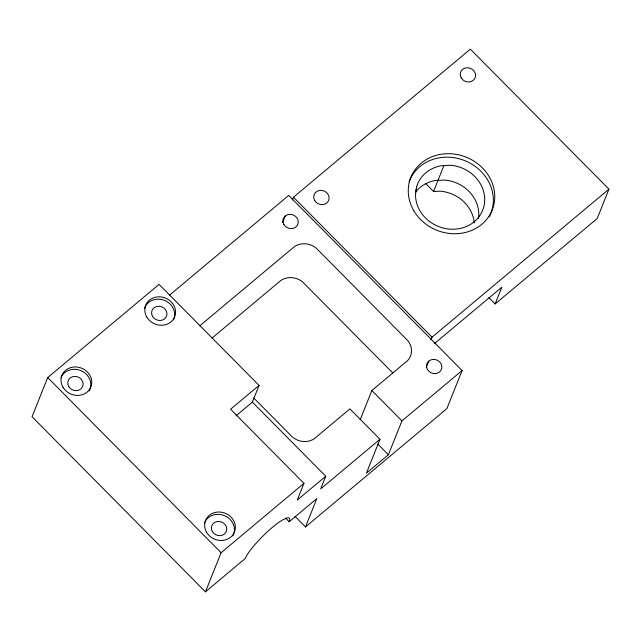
<?xml version="1.0" encoding="UTF-8"?>
<svg xmlns="http://www.w3.org/2000/svg" width="641" height="641" viewBox="0 0 641 641"><rect width="100%" height="100%" fill="white"/><g stroke="black" fill="none" stroke-linecap="round" stroke-linejoin="round"><path stroke-width="0.96" d="M235.88 415.937L252.386 402.123L259.076 385.401L159.056 284.38L47.706 377.573L32.05 416.706L205.44 591.835L245.255 558.519A31.169 5.945 -44.7 0 1 255.27 544.161L260.631 538.336A31.169 5.945 -44.7 0 1 282.593 519.955L286.335 518.168A31.169 5.945 -44.7 0 1 289.179 521.758L316.798 498.642L305.477 526.942L294.948 516.309M282.657 222.379L285.189 216.033M292.36 199.968L293.458 197.212L470.358 49.165L608.95 189.143L597.204 218.525L495.156 303.922L488.923 297.624M205.44 591.835L221.097 552.694L303.946 483.354L230.576 409.246L259.076 385.401M415.713 190.409L416.45 188.558M303.946 483.354L297.256 500.084L325.756 476.231L252.386 402.123M425.84 183.679L433.548 191.467L443.909 165.578M325.756 476.231L320.7 488.883L379.969 439.277L349.906 408.91L314.218 438.781A17.531 15.761 21.8 0 1 292.472 437.098L253.764 398.005M360.154 419.815L371.868 390.529L407.556 360.659A17.531 15.761 21.8 0 0 407.772 340.603L316.285 248.195A17.531 15.761 21.8 0 0 294.54 246.513L201.194 324.634A17.531 15.761 21.8 0 0 200.032 326.013M379.969 439.277L366.428 473.13L388.39 454.749L401.931 420.897L462.089 370.546L288.698 195.425L169.472 295.205M430.968 339.898L432.05 337.19L608.95 189.143M426.265 367.421L428.805 361.075M462.089 370.546L446.865 408.613L305.477 526.942M495.156 303.922L501.847 287.192L434.63 343.448M212.139 337.999L280.998 280.365A17.531 15.761 21.8 0 1 302.744 282.048L392.829 373.038M433.548 191.467L440.111 191.178A35.063 31.521 21.8 0 1 474.26 222.988M293.458 197.212L432.05 337.19M371.868 390.529L401.931 420.897M377.902 444.157L388.39 454.749M285.678 518.224L289.179 521.758M47.706 377.573L221.097 552.694M60.935 377.845A15.584 14.006 21.8 0 1 81.471 370.875A15.584 14.006 21.8 0 1 89.163 390.866M204.543 522.888A15.584 14.006 21.8 0 1 223.669 515.34A15.584 14.006 21.8 0 1 233.869 533.384M233.572 534.249A15.584 14.006 21.8 0 1 232.779 535.908M144.449 308.561A15.584 14.006 21.8 0 1 164.352 300.325A15.584 14.006 21.8 0 1 173.407 319.907M415.488 192.228A35.063 31.521 21.8 0 1 435.584 180.474L444.55 180.081A35.063 31.521 21.8 0 1 478.531 218.357M409.054 181.884A43.836 39.397 21.8 0 1 466.119 161.203A43.836 39.397 21.8 0 1 489.275 216.834M416.794 186.363L415.52 194.535A35.063 31.521 21.8 0 0 449.774 229.125A35.063 31.521 21.8 0 0 484.716 199.888A35.063 31.521 21.8 0 0 450.463 165.29L441.497 165.69A35.063 31.521 21.8 0 0 416.794 186.363M62.986 387.244A15.584 14.006 21.8 0 0 89.62 389.303A15.584 14.006 21.8 0 0 76.535 366.997A15.584 14.006 21.8 0 0 62.986 387.244M206.602 532.294A15.584 14.006 21.8 0 0 233.236 534.354A15.584 14.006 21.8 0 0 220.143 512.047A15.584 14.006 21.8 0 0 206.602 532.294M212.363 531.597A7.796 7.003 21.8 0 0 225.68 532.631A7.796 7.003 21.8 0 0 219.134 521.478A7.796 7.003 21.8 0 0 212.363 531.597M427.491 369.545A7.796 7.003 21.8 0 0 440.808 370.578A7.796 7.003 21.8 0 0 434.261 359.417A7.796 7.003 21.8 0 0 427.491 369.545M283.875 224.502A7.796 7.003 21.8 0 0 297.192 225.528A7.796 7.003 21.8 0 0 290.653 214.374A7.796 7.003 21.8 0 0 283.875 224.502M68.747 386.555A7.796 7.003 21.8 0 0 82.064 387.581A7.796 7.003 21.8 0 0 75.526 376.427A7.796 7.003 21.8 0 0 68.747 386.555M146.805 317.103A15.584 14.006 21.8 0 0 173.439 319.162A15.584 14.006 21.8 0 0 160.354 296.855A15.584 14.006 21.8 0 0 146.805 317.103M314.707 200.529A7.796 7.003 21.8 0 0 328.024 201.554A7.796 7.003 21.8 0 0 321.486 190.401A7.796 7.003 21.8 0 0 314.707 200.529M461.224 77.906A7.796 7.003 21.8 0 0 474.54 78.939A7.796 7.003 21.8 0 0 467.994 67.786A7.796 7.003 21.8 0 0 461.224 77.906M152.566 316.406A7.796 7.003 21.8 0 0 165.883 317.439A7.796 7.003 21.8 0 0 159.337 306.286A7.796 7.003 21.8 0 0 152.566 316.406M413.846 210.777A43.836 39.397 21.8 0 0 488.754 216.562A43.836 39.397 21.8 0 0 451.945 153.824A43.836 39.397 21.8 0 0 413.846 210.777"/></g></svg>
